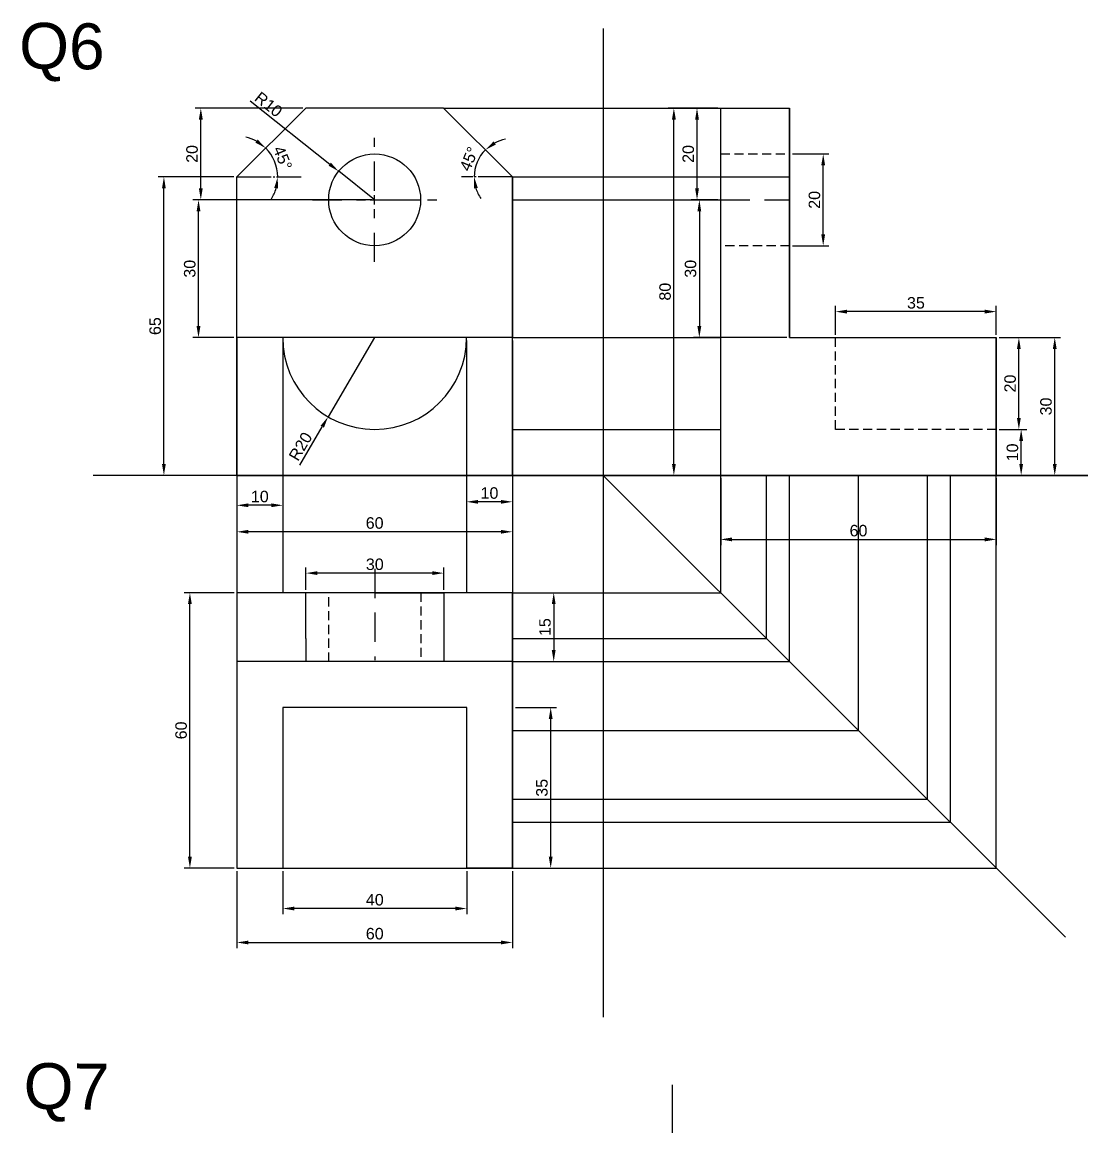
# Model space of a CAD drawing. Header units: millimetres. Extents: x 137 to 7220, y 7466 to 9893.
# Drawn here: x 1799.6 to 2031.6, y 8459.1 to 8699.7 of the extents above; entities that cross this region are included whole.
import ezdxf

# ---------------------------------------------------------------- set-up
doc = ezdxf.new("R2010")
doc.units = ezdxf.units.MM
doc.header["$PDMODE"] = 35
doc.header["$PDSIZE"] = 3
for name, pattern in [('DASHED2', [9.525, 6.35, -3.175]), ('JIS_02_2.0', [3, 2, -1]), ('JIS_08_15', [17.25, 15, -0.75, 0.75, -0.75])]:
    doc.linetypes.add(name, pattern=pattern)
for name, color, linetype in [('Center Line', 3, 'DASHED2'), ('Dimensions', 1, 'Continuous'), ('Hidden Line', 50, 'JIS_02_2.0'), ('Projection', 140, 'Continuous'), ('Reference', 4, 'JIS_08_15'), ('Text', 7, 'Continuous')]:
    doc.layers.add(name, color=color, linetype=linetype)
doc.layers.add('Object', color=7, linetype='Continuous', lineweight=30)
doc.styles.get("Standard").update_dxf_attribs({"font": 'arial.ttf'})
doc.dimstyles.new('ISO-25', dxfattribs={"dimtxt": 2.5, "dimasz": 2.5, "dimexe": 1.25, "dimexo": 0.625, "dimtad": 1, "dimdec": 0, "dimtxsty": 'Standard', "dimcen": 2.5, "dimadec": 0, "dimazin": 0, "dimtfac": 1, "dimtdec": 0, "dimtmove": 0, "dimatfit": 3, "dimfxl": 1, "dimarcsym": 0})

# ---------------------------------------------------------------- blocks, each defined once
blk = doc.blocks.new('*D571')
at = {"layer": 'Defpoints', "color": 0, "transparency": 16777216}
for p in [(1868.47, 8667.17), (1876.3, 8660.95)]:
    blk.add_point(p, dxfattribs=at)
at = {"layer": 'Dimensions', "color": 0, "lineweight": -2, "transparency": 16777216}
for p, q in [((1849.19, 8682.49), (1866.52, 8668.73)), ((1876.3, 8660.95), (1868.47, 8667.17))]:
    blk.add_line(p, q, dxfattribs=at)
at = {"layer": 'Dimensions', "color": 0, "transparency": 16777216}
blk.add_solid([(1866.77, 8669.05), (1866.26, 8668.4), (1868.47, 8667.17)], dxfattribs=at)
at = {"layer": 'Dimensions', "color": 0, "transparency": 16777216, "insert": (1853.2, 8681.73), "char_height": 2.5, "attachment_point": 5, "rotation": 321.5345}
blk.add_mtext('R10', dxfattribs=at)
blk = doc.blocks.new('*D572')
at = {"layer": 'Defpoints', "color": 0, "transparency": 16777216}
for p in [(1876.3, 8630.95), (1866.17, 8613.71)]:
    blk.add_point(p, dxfattribs=at)
at = {"layer": 'Dimensions', "color": 0, "lineweight": -2, "transparency": 16777216}
for p, q in [((1876.3, 8630.95), (1866.17, 8613.71)), ((1859.98, 8603.18), (1864.9, 8611.55))]:
    blk.add_line(p, q, dxfattribs=at)
at = {"layer": 'Dimensions', "color": 0, "transparency": 16777216}
blk.add_solid([(1864.54, 8611.76), (1865.26, 8611.34), (1866.17, 8613.71)], dxfattribs=at)
at = {"layer": 'Dimensions', "color": 0, "transparency": 16777216, "insert": (1860.17, 8607.25), "char_height": 2.5, "attachment_point": 5, "rotation": 59.5552}
blk.add_mtext('R20', dxfattribs=at)
blk = doc.blocks.new('*D573')
at = {"layer": 'Defpoints', "color": 0, "transparency": 16777216}
for p in [(1830.43, 8665.95), (1846.3, 8665.95), (1846.3, 8600.95)]:
    blk.add_point(p, dxfattribs=at)
at = {"layer": 'Dimensions', "color": 0, "lineweight": -2, "transparency": 16777216}
for p, q in [((1845.68, 8665.95), (1829.18, 8665.95)), ((1830.43, 8603.45), (1830.43, 8663.45)), ((1845.68, 8600.95), (1829.18, 8600.95))]:
    blk.add_line(p, q, dxfattribs=at)
at = {"layer": 'Dimensions', "color": 0, "transparency": 16777216}
for points in [[(1830.01, 8663.45), (1830.84, 8663.45), (1830.43, 8665.95)], [(1830.01, 8603.45), (1830.84, 8603.45), (1830.43, 8600.95)]]:
    blk.add_solid(points, dxfattribs=at)
at = {"layer": 'Dimensions', "color": 0, "transparency": 16777216, "insert": (1828.53, 8633.45), "char_height": 2.5, "attachment_point": 5, "rotation": 90}
blk.add_mtext('65', dxfattribs=at)
blk = doc.blocks.new('*D574')
at = {"layer": 'Defpoints', "color": 0, "transparency": 16777216}
for p in [(1837.96, 8660.95), (1876.3, 8660.95), (1846.3, 8630.95)]:
    blk.add_point(p, dxfattribs=at)
at = {"layer": 'Dimensions', "color": 0, "lineweight": -2, "transparency": 16777216}
for p, q in [((1875.68, 8660.95), (1836.71, 8660.95)), ((1837.96, 8633.45), (1837.96, 8658.45)), ((1845.68, 8630.95), (1836.71, 8630.95))]:
    blk.add_line(p, q, dxfattribs=at)
at = {"layer": 'Dimensions', "color": 0, "transparency": 16777216}
for points in [[(1837.54, 8658.45), (1838.38, 8658.45), (1837.96, 8660.95)], [(1837.54, 8633.45), (1838.38, 8633.45), (1837.96, 8630.95)]]:
    blk.add_solid(points, dxfattribs=at)
at = {"layer": 'Dimensions', "color": 0, "transparency": 16777216, "insert": (1836.06, 8645.95), "char_height": 2.5, "attachment_point": 5, "rotation": 90}
blk.add_mtext('30', dxfattribs=at)
blk = doc.blocks.new('*D575')
at = {"layer": 'Defpoints', "color": 0, "transparency": 16777216}
for p in [(1838.46, 8680.95), (1861.3, 8680.95), (1846.3, 8660.95)]:
    blk.add_point(p, dxfattribs=at)
at = {"layer": 'Dimensions', "color": 0, "lineweight": -2, "transparency": 16777216}
for p, q in [((1860.68, 8680.95), (1837.21, 8680.95)), ((1838.46, 8663.45), (1838.46, 8678.45)), ((1845.68, 8660.95), (1837.21, 8660.95))]:
    blk.add_line(p, q, dxfattribs=at)
at = {"layer": 'Dimensions', "color": 0, "transparency": 16777216}
for points in [[(1838.04, 8678.45), (1838.88, 8678.45), (1838.46, 8680.95)], [(1838.04, 8663.45), (1838.88, 8663.45), (1838.46, 8660.95)]]:
    blk.add_solid(points, dxfattribs=at)
at = {"layer": 'Dimensions', "color": 0, "transparency": 16777216, "insert": (1836.56, 8670.95), "char_height": 2.5, "attachment_point": 5, "rotation": 90}
blk.add_mtext('20', dxfattribs=at)
blk = doc.blocks.new('*D576')
at = {"layer": 'Defpoints', "color": 0, "transparency": 16777216}
for p in [(1846.3, 8600.95), (1906.3, 8600.95), (1846.3, 8588.66)]:
    blk.add_point(p, dxfattribs=at)
at = {"layer": 'Dimensions', "color": 0, "lineweight": -2, "transparency": 16777216}
for p, q in [((1846.3, 8600.33), (1846.3, 8587.41)), ((1906.3, 8600.33), (1906.3, 8587.41)), ((1903.8, 8588.66), (1848.8, 8588.66))]:
    blk.add_line(p, q, dxfattribs=at)
at = {"layer": 'Dimensions', "color": 0, "transparency": 16777216}
for points in [[(1848.8, 8589.08), (1848.8, 8588.25), (1846.3, 8588.66)], [(1903.8, 8589.08), (1903.8, 8588.25), (1906.3, 8588.66)]]:
    blk.add_solid(points, dxfattribs=at)
at = {"layer": 'Dimensions', "color": 0, "transparency": 16777216, "insert": (1876.3, 8590.56), "char_height": 2.5, "attachment_point": 5}
blk.add_mtext('60', dxfattribs=at)
blk = doc.blocks.new('*D577')
at = {"layer": 'Defpoints', "color": 0, "transparency": 16777216}
for p in [(1896.3, 8630.95), (1906.3, 8630.95), (1896.3, 8595.19)]:
    blk.add_point(p, dxfattribs=at)
at = {"layer": 'Dimensions', "color": 0, "lineweight": -2, "transparency": 16777216}
for p, q in [((1896.3, 8630.33), (1896.3, 8593.94)), ((1906.3, 8630.33), (1906.3, 8593.94)), ((1903.8, 8595.19), (1898.8, 8595.19))]:
    blk.add_line(p, q, dxfattribs=at)
at = {"layer": 'Dimensions', "color": 0, "transparency": 16777216}
for points in [[(1898.8, 8595.6), (1898.8, 8594.77), (1896.3, 8595.19)], [(1903.8, 8595.6), (1903.8, 8594.77), (1906.3, 8595.19)]]:
    blk.add_solid(points, dxfattribs=at)
at = {"layer": 'Dimensions', "color": 0, "transparency": 16777216, "insert": (1901.3, 8597.09), "char_height": 2.5, "attachment_point": 5}
blk.add_mtext('10', dxfattribs=at)
blk = doc.blocks.new('*D578')
at = {"layer": 'Defpoints', "color": 0, "transparency": 16777216}
for p in [(1846.3, 8630.95), (1856.3, 8630.95), (1846.3, 8594.43)]:
    blk.add_point(p, dxfattribs=at)
at = {"layer": 'Dimensions', "color": 0, "lineweight": -2, "transparency": 16777216}
for p, q in [((1846.3, 8630.33), (1846.3, 8593.18)), ((1856.3, 8630.33), (1856.3, 8593.18)), ((1853.8, 8594.43), (1848.8, 8594.43))]:
    blk.add_line(p, q, dxfattribs=at)
at = {"layer": 'Dimensions', "color": 0, "transparency": 16777216}
for points in [[(1848.8, 8594.85), (1848.8, 8594.02), (1846.3, 8594.43)], [(1853.8, 8594.85), (1853.8, 8594.02), (1856.3, 8594.43)]]:
    blk.add_solid(points, dxfattribs=at)
at = {"layer": 'Dimensions', "color": 0, "transparency": 16777216, "insert": (1851.3, 8596.33), "char_height": 2.5, "attachment_point": 5}
blk.add_mtext('10', dxfattribs=at)
blk = doc.blocks.new('*D579')
at = {"layer": 'Defpoints', "color": 0, "transparency": 16777216}
for p in [(1861.3, 8680.95), (1854.9, 8668.25), (1846.3, 8665.95), (1846.3, 8665.95), (1860.3, 8665.95)]:
    blk.add_point(p, dxfattribs=at)
at = {"layer": 'Dimensions', "color": 0, "lineweight": -2, "transparency": 16777216}
for start, end in [(61.1536, 77.3073), (0, 45), (327.6927, 343.8464)]:
    blk.add_arc((1846.3, 8665.95), 8.9, start, end, dxfattribs=at)
at = {"layer": 'Dimensions', "color": 0, "transparency": 16777216}
for points in [[(1850.84, 8674.08), (1850.34, 8673.41), (1852.59, 8672.24)], [(1854.44, 8663.53), (1855.26, 8663.42), (1855.2, 8665.95)]]:
    blk.add_solid(points, dxfattribs=at)
at = {"layer": 'Dimensions', "color": 0, "transparency": 16777216, "insert": (1856.27, 8670.08), "char_height": 2.5, "attachment_point": 5, "rotation": 292.5}
blk.add_mtext('45°', dxfattribs=at)
blk = doc.blocks.new('*D580')
at = {"layer": 'Defpoints', "color": 0, "transparency": 16777216}
for p in [(1891.3, 8680.95), (1899.08, 8670.12), (1895.2, 8665.95), (1906.3, 8665.95), (1906.3, 8665.95)]:
    blk.add_point(p, dxfattribs=at)
at = {"layer": 'Dimensions', "color": 0, "lineweight": -2, "transparency": 16777216}
for start, end in [(135, 180), (100.5153, 117.7576), (197.2424, 214.4847)]:
    blk.add_arc((1906.3, 8665.95), 8.34, start, end, dxfattribs=at)
at = {"layer": 'Dimensions', "color": 0, "transparency": 16777216}
for points in [[(1902.67, 8673), (1902.17, 8673.67), (1900.41, 8671.85)], [(1897.93, 8663.42), (1898.75, 8663.54), (1897.96, 8665.95)]]:
    blk.add_solid(points, dxfattribs=at)
at = {"layer": 'Dimensions', "color": 0, "transparency": 16777216, "insert": (1896.85, 8669.87), "char_height": 2.5, "attachment_point": 5, "rotation": 67.5}
blk.add_mtext('45°', dxfattribs=at)
blk = doc.blocks.new('*D581')
at = {"layer": 'Defpoints', "color": 0, "transparency": 16777216}
for p in [(1941.43, 8680.95), (1951.62, 8680.95), (1951.62, 8600.95)]:
    blk.add_point(p, dxfattribs=at)
at = {"layer": 'Dimensions', "color": 0, "lineweight": -2, "transparency": 16777216}
for p, q in [((1950.99, 8680.95), (1940.18, 8680.95)), ((1941.43, 8603.45), (1941.43, 8678.45)), ((1950.99, 8600.95), (1940.18, 8600.95))]:
    blk.add_line(p, q, dxfattribs=at)
at = {"layer": 'Dimensions', "color": 0, "transparency": 16777216}
for points in [[(1941.02, 8678.45), (1941.85, 8678.45), (1941.43, 8680.95)], [(1941.02, 8603.45), (1941.85, 8603.45), (1941.43, 8600.95)]]:
    blk.add_solid(points, dxfattribs=at)
at = {"layer": 'Dimensions', "color": 0, "transparency": 16777216, "insert": (1939.53, 8640.95), "char_height": 2.5, "attachment_point": 5, "rotation": 90}
blk.add_mtext('80', dxfattribs=at)
blk = doc.blocks.new('*D582')
at = {"layer": 'Defpoints', "color": 0, "transparency": 16777216}
for p in [(1951.62, 8600.95), (2011.62, 8600.95), (2011.62, 8587)]:
    blk.add_point(p, dxfattribs=at)
at = {"layer": 'Dimensions', "color": 0, "lineweight": -2, "transparency": 16777216}
for p, q in [((1951.62, 8600.33), (1951.62, 8585.75)), ((2011.62, 8600.33), (2011.62, 8585.75)), ((1954.12, 8587), (2009.12, 8587))]:
    blk.add_line(p, q, dxfattribs=at)
at = {"layer": 'Dimensions', "color": 0, "transparency": 16777216}
for points in [[(1954.12, 8587.42), (1954.12, 8586.58), (1951.62, 8587)], [(2009.12, 8587.42), (2009.12, 8586.58), (2011.62, 8587)]]:
    blk.add_solid(points, dxfattribs=at)
at = {"layer": 'Dimensions', "color": 0, "transparency": 16777216, "insert": (1981.62, 8588.9), "char_height": 2.5, "attachment_point": 5}
blk.add_mtext('60', dxfattribs=at)
blk = doc.blocks.new('*D583')
at = {"layer": 'Defpoints', "color": 0, "transparency": 16777216}
for p in [(2011.62, 8630.95), (2024.34, 8630.95), (2011.62, 8600.95)]:
    blk.add_point(p, dxfattribs=at)
at = {"layer": 'Dimensions', "color": 0, "lineweight": -2, "transparency": 16777216}
for p, q in [((2012.24, 8630.95), (2025.59, 8630.95)), ((2024.34, 8603.45), (2024.34, 8628.45)), ((2012.24, 8600.95), (2025.59, 8600.95))]:
    blk.add_line(p, q, dxfattribs=at)
at = {"layer": 'Dimensions', "color": 0, "transparency": 16777216}
for points in [[(2023.92, 8628.45), (2024.76, 8628.45), (2024.34, 8630.95)], [(2023.92, 8603.45), (2024.76, 8603.45), (2024.34, 8600.95)]]:
    blk.add_solid(points, dxfattribs=at)
at = {"layer": 'Dimensions', "color": 0, "transparency": 16777216, "insert": (2022.44, 8615.95), "char_height": 2.5, "attachment_point": 5, "rotation": 90}
blk.add_mtext('30', dxfattribs=at)
blk = doc.blocks.new('*D584')
at = {"layer": 'Defpoints', "color": 0, "transparency": 16777216}
for p in [(2011.62, 8610.95), (2017.03, 8610.95), (2011.62, 8600.95)]:
    blk.add_point(p, dxfattribs=at)
at = {"layer": 'Dimensions', "color": 0, "lineweight": -2, "transparency": 16777216}
for p, q in [((2012.24, 8610.95), (2018.28, 8610.95)), ((2017.03, 8603.45), (2017.03, 8608.45)), ((2012.24, 8600.95), (2018.28, 8600.95))]:
    blk.add_line(p, q, dxfattribs=at)
at = {"layer": 'Dimensions', "color": 0, "transparency": 16777216}
for points in [[(2016.61, 8608.45), (2017.45, 8608.45), (2017.03, 8610.95)], [(2016.61, 8603.45), (2017.45, 8603.45), (2017.03, 8600.95)]]:
    blk.add_solid(points, dxfattribs=at)
at = {"layer": 'Dimensions', "color": 0, "transparency": 16777216, "insert": (2015.13, 8605.95), "char_height": 2.5, "attachment_point": 5, "rotation": 90}
blk.add_mtext('10', dxfattribs=at)
blk = doc.blocks.new('*D422')
at = {"layer": 'Defpoints', "color": 0, "transparency": 16777216}
for p in [(2011.62, 8630.95), (2016.53, 8630.95), (2011.62, 8610.95)]:
    blk.add_point(p, dxfattribs=at)
at = {"layer": 'Dimensions', "color": 0, "lineweight": -2, "transparency": 16777216}
for p, q in [((2012.24, 8630.95), (2017.78, 8630.95)), ((2016.53, 8613.45), (2016.53, 8628.45)), ((2012.24, 8610.95), (2017.78, 8610.95))]:
    blk.add_line(p, q, dxfattribs=at)
at = {"layer": 'Dimensions', "color": 0, "transparency": 16777216}
for points in [[(2016.11, 8628.45), (2016.94, 8628.45), (2016.53, 8630.95)], [(2016.11, 8613.45), (2016.94, 8613.45), (2016.53, 8610.95)]]:
    blk.add_solid(points, dxfattribs=at)
at = {"layer": 'Dimensions', "color": 0, "transparency": 16777216, "insert": (2014.63, 8620.95), "char_height": 2.5, "attachment_point": 5, "rotation": 90}
blk.add_mtext('20', dxfattribs=at)
blk = doc.blocks.new('*D585')
at = {"layer": 'Defpoints', "color": 0, "transparency": 16777216}
for p in [(1976.62, 8636.61), (1976.62, 8630.95), (2011.62, 8630.95)]:
    blk.add_point(p, dxfattribs=at)
at = {"layer": 'Dimensions', "color": 0, "lineweight": -2, "transparency": 16777216}
for p, q in [((1976.62, 8631.58), (1976.62, 8637.86)), ((2009.12, 8636.61), (1979.12, 8636.61)), ((2011.62, 8631.58), (2011.62, 8637.86))]:
    blk.add_line(p, q, dxfattribs=at)
at = {"layer": 'Dimensions', "color": 0, "transparency": 16777216}
for points in [[(1979.12, 8637.03), (1979.12, 8636.19), (1976.62, 8636.61)], [(2009.12, 8637.03), (2009.12, 8636.19), (2011.62, 8636.61)]]:
    blk.add_solid(points, dxfattribs=at)
at = {"layer": 'Dimensions', "color": 0, "transparency": 16777216, "insert": (1994.12, 8638.51), "char_height": 2.5, "attachment_point": 5}
blk.add_mtext('35', dxfattribs=at)
blk = doc.blocks.new('*D586')
at = {"layer": 'Defpoints', "color": 0, "transparency": 16777216}
for p in [(1966.62, 8670.95), (1973.94, 8670.95), (1966.62, 8650.95)]:
    blk.add_point(p, dxfattribs=at)
at = {"layer": 'Dimensions', "color": 0, "lineweight": -2, "transparency": 16777216}
for p, q in [((1967.24, 8670.95), (1975.19, 8670.95)), ((1973.94, 8653.45), (1973.94, 8668.45)), ((1967.24, 8650.95), (1975.19, 8650.95))]:
    blk.add_line(p, q, dxfattribs=at)
at = {"layer": 'Dimensions', "color": 0, "transparency": 16777216}
for points in [[(1973.52, 8668.45), (1974.36, 8668.45), (1973.94, 8670.95)], [(1973.52, 8653.45), (1974.36, 8653.45), (1973.94, 8650.95)]]:
    blk.add_solid(points, dxfattribs=at)
at = {"layer": 'Dimensions', "color": 0, "transparency": 16777216, "insert": (1972.04, 8660.95), "char_height": 2.5, "attachment_point": 5, "rotation": 90}
blk.add_mtext('20', dxfattribs=at)
blk = doc.blocks.new('*D587')
at = {"layer": 'Defpoints', "color": 0, "transparency": 16777216}
for p in [(1946.47, 8680.95), (1951.62, 8680.95), (1951.62, 8660.95)]:
    blk.add_point(p, dxfattribs=at)
at = {"layer": 'Dimensions', "color": 0, "lineweight": -2, "transparency": 16777216}
for p, q in [((1950.99, 8680.95), (1945.22, 8680.95)), ((1946.47, 8663.45), (1946.47, 8678.45)), ((1950.99, 8660.95), (1945.22, 8660.95))]:
    blk.add_line(p, q, dxfattribs=at)
at = {"layer": 'Dimensions', "color": 0, "transparency": 16777216}
for points in [[(1946.06, 8678.45), (1946.89, 8678.45), (1946.47, 8680.95)], [(1946.06, 8663.45), (1946.89, 8663.45), (1946.47, 8660.95)]]:
    blk.add_solid(points, dxfattribs=at)
at = {"layer": 'Dimensions', "color": 0, "transparency": 16777216, "insert": (1944.57, 8670.95), "char_height": 2.5, "attachment_point": 5, "rotation": 90}
blk.add_mtext('20', dxfattribs=at)
blk = doc.blocks.new('*D588')
at = {"layer": 'Defpoints', "color": 0, "transparency": 16777216}
for p in [(1951.62, 8660.95), (1946.98, 8630.95), (1966.62, 8630.95)]:
    blk.add_point(p, dxfattribs=at)
at = {"layer": 'Dimensions', "color": 0, "lineweight": -2, "transparency": 16777216}
for p, q in [((1950.99, 8660.95), (1945.73, 8660.95)), ((1946.98, 8658.45), (1946.98, 8633.45)), ((1965.99, 8630.95), (1945.73, 8630.95))]:
    blk.add_line(p, q, dxfattribs=at)
at = {"layer": 'Dimensions', "color": 0, "transparency": 16777216}
for points in [[(1946.56, 8658.45), (1947.39, 8658.45), (1946.98, 8660.95)], [(1946.56, 8633.45), (1947.39, 8633.45), (1946.98, 8630.95)]]:
    blk.add_solid(points, dxfattribs=at)
at = {"layer": 'Dimensions', "color": 0, "transparency": 16777216, "insert": (1945.07, 8645.95), "char_height": 2.5, "attachment_point": 5, "rotation": 90}
blk.add_mtext('30', dxfattribs=at)
blk = doc.blocks.new('*U401')
at = {"layer": 'Center Line', "color": 0, "transparency": 16777216}
for p, q in [((0, 2), (0, 13.5)), ((-13.5, 0), (-2, 0)), ((2, 0), (13.5, 0)), ((0, -13.5), (0, -2))]:
    blk.add_line(p, q, dxfattribs=at)
at = {"layer": 'Center Line', "color": 0, "linetype": 'Continuous', "transparency": 16777216}
for p, q in [((-1, 0), (1, 0)), ((0, -1), (0, 1))]:
    blk.add_line(p, q, dxfattribs=at)
blk = doc.blocks.new('*D468')
at = {"layer": 'Defpoints', "color": 0, "transparency": 16777216}
for p in [(1846.33, 8515.4), (1906.3, 8515.4), (1906.3, 8499.22)]:
    blk.add_point(p, dxfattribs=at)
at = {"layer": 'Dimensions', "color": 0, "lineweight": -2, "transparency": 16777216}
for p, q in [((1846.33, 8514.77), (1846.33, 8497.97)), ((1906.3, 8514.77), (1906.3, 8497.97)), ((1848.83, 8499.22), (1903.8, 8499.22))]:
    blk.add_line(p, q, dxfattribs=at)
at = {"layer": 'Dimensions', "color": 0, "transparency": 16777216}
for points in [[(1848.83, 8499.63), (1848.83, 8498.8), (1846.33, 8499.22)], [(1903.8, 8499.63), (1903.8, 8498.8), (1906.3, 8499.22)]]:
    blk.add_solid(points, dxfattribs=at)
at = {"layer": 'Dimensions', "color": 0, "transparency": 16777216, "insert": (1876.32, 8501.12), "char_height": 2.5, "attachment_point": 5}
blk.add_mtext('60', dxfattribs=at)
blk = doc.blocks.new('*D469')
at = {"layer": 'Defpoints', "color": 0, "transparency": 16777216}
for p in [(1906.33, 8550.4), (1914.62, 8550.4), (1906.33, 8515.4)]:
    blk.add_point(p, dxfattribs=at)
at = {"layer": 'Dimensions', "color": 0, "lineweight": -2, "transparency": 16777216}
for p, q in [((1906.96, 8550.4), (1915.87, 8550.4)), ((1914.62, 8517.9), (1914.62, 8547.9)), ((1906.96, 8515.4), (1915.87, 8515.4))]:
    blk.add_line(p, q, dxfattribs=at)
at = {"layer": 'Dimensions', "color": 0, "transparency": 16777216}
for points in [[(1914.21, 8547.9), (1915.04, 8547.9), (1914.62, 8550.4)], [(1914.21, 8517.9), (1915.04, 8517.9), (1914.62, 8515.4)]]:
    blk.add_solid(points, dxfattribs=at)
at = {"layer": 'Dimensions', "color": 0, "transparency": 16777216, "insert": (1912.72, 8532.9), "char_height": 2.5, "attachment_point": 5, "rotation": 90}
blk.add_mtext('35', dxfattribs=at)
blk = doc.blocks.new('*D470')
at = {"layer": 'Defpoints', "color": 0, "transparency": 16777216}
for p in [(1836.09, 8575.4), (1846.33, 8575.4), (1846.33, 8515.4)]:
    blk.add_point(p, dxfattribs=at)
at = {"layer": 'Dimensions', "color": 0, "lineweight": -2, "transparency": 16777216}
for p, q in [((1845.71, 8575.4), (1834.84, 8575.4)), ((1836.09, 8517.9), (1836.09, 8572.9)), ((1845.71, 8515.4), (1834.84, 8515.4))]:
    blk.add_line(p, q, dxfattribs=at)
at = {"layer": 'Dimensions', "color": 0, "transparency": 16777216}
for points in [[(1835.67, 8572.9), (1836.5, 8572.9), (1836.09, 8575.4)], [(1835.67, 8517.9), (1836.5, 8517.9), (1836.09, 8515.4)]]:
    blk.add_solid(points, dxfattribs=at)
at = {"layer": 'Dimensions', "color": 0, "transparency": 16777216, "insert": (1834.18, 8545.4), "char_height": 2.5, "attachment_point": 5, "rotation": 90}
blk.add_mtext('60', dxfattribs=at)
blk = doc.blocks.new('*D471')
at = {"layer": 'Defpoints', "color": 0, "transparency": 16777216}
for p in [(1906.3, 8575.4), (1906.33, 8560.4), (1915.28, 8560.4)]:
    blk.add_point(p, dxfattribs=at)
at = {"layer": 'Dimensions', "color": 0, "lineweight": -2, "transparency": 16777216}
for p, q in [((1906.93, 8575.4), (1916.53, 8575.4)), ((1915.28, 8572.9), (1915.28, 8562.9)), ((1906.96, 8560.4), (1916.53, 8560.4))]:
    blk.add_line(p, q, dxfattribs=at)
at = {"layer": 'Dimensions', "color": 0, "transparency": 16777216}
for points in [[(1914.86, 8572.9), (1915.69, 8572.9), (1915.28, 8575.4)], [(1914.86, 8562.9), (1915.69, 8562.9), (1915.28, 8560.4)]]:
    blk.add_solid(points, dxfattribs=at)
at = {"layer": 'Dimensions', "color": 0, "transparency": 16777216, "insert": (1913.38, 8567.9), "char_height": 2.5, "attachment_point": 5, "rotation": 90}
blk.add_mtext('15', dxfattribs=at)
blk = doc.blocks.new('*D411')
at = {"layer": 'Defpoints', "color": 0, "transparency": 16777216}
for p in [(1856.33, 8515.4), (1896.33, 8515.4), (1856.33, 8506.61)]:
    blk.add_point(p, dxfattribs=at)
at = {"layer": 'Dimensions', "color": 0, "lineweight": -2, "transparency": 16777216}
for p, q in [((1856.33, 8514.77), (1856.33, 8505.36)), ((1896.33, 8514.77), (1896.33, 8505.36)), ((1893.83, 8506.61), (1858.83, 8506.61))]:
    blk.add_line(p, q, dxfattribs=at)
at = {"layer": 'Dimensions', "color": 0, "transparency": 16777216}
for points in [[(1858.83, 8507.03), (1858.83, 8506.19), (1856.33, 8506.61)], [(1893.83, 8507.03), (1893.83, 8506.19), (1896.33, 8506.61)]]:
    blk.add_solid(points, dxfattribs=at)
at = {"layer": 'Dimensions', "color": 0, "transparency": 16777216, "insert": (1876.33, 8508.51), "char_height": 2.5, "attachment_point": 5}
blk.add_mtext('40', dxfattribs=at)
blk = doc.blocks.new('*D472')
at = {"layer": 'Defpoints', "color": 0, "transparency": 16777216}
for p in [(1861.33, 8579.66), (1861.33, 8575.4), (1891.33, 8575.4)]:
    blk.add_point(p, dxfattribs=at)
at = {"layer": 'Dimensions', "color": 0, "lineweight": -2, "transparency": 16777216}
for p, q in [((1861.33, 8576.02), (1861.33, 8580.91)), ((1891.33, 8576.02), (1891.33, 8580.91)), ((1888.83, 8579.66), (1863.83, 8579.66))]:
    blk.add_line(p, q, dxfattribs=at)
at = {"layer": 'Dimensions', "color": 0, "transparency": 16777216}
for points in [[(1863.83, 8580.08), (1863.83, 8579.25), (1861.33, 8579.66)], [(1888.83, 8580.08), (1888.83, 8579.25), (1891.33, 8579.66)]]:
    blk.add_solid(points, dxfattribs=at)
at = {"layer": 'Dimensions', "color": 0, "transparency": 16777216, "insert": (1876.33, 8581.57), "char_height": 2.5, "attachment_point": 5}
blk.add_mtext('30', dxfattribs=at)

msp = doc.modelspace()

# ---------------------------------------------------------------- linework, layer by layer
at = {"layer": 'Center Line'}
for p, q in [((1951.619, 8660.951), (1966.619, 8660.951)), ((1976.619, 8630.951), (2011.619, 8630.951)), ((1876.334, 8580.584), (1876.334, 8560.677))]:
    msp.add_line(p, q, dxfattribs=at)
at = {"layer": 'Hidden Line'}
for p, q in [((1951.619, 8670.951), (1966.619, 8670.951)), ((1966.619, 8650.951), (1951.619, 8650.951)), ((1976.619, 8610.951), (1976.619, 8630.951)), ((2011.619, 8610.951), (1976.619, 8610.951)), ((1866.334, 8560.397), (1866.334, 8575.397)), ((1886.334, 8575.397), (1886.334, 8560.397))]:
    msp.add_line(p, q, dxfattribs=at)
at = {"layer": 'Object'}
for p, q in [((1926.065, 8698.275), (1926.065, 8482.973)), ((1846.302, 8665.951), (1861.302, 8680.951)), ((1891.302, 8680.951), (1861.302, 8680.951)), ((1906.302, 8665.951), (1891.302, 8680.951)), ((1951.619, 8600.951), (1951.619, 8680.951)), ((1951.619, 8680.951), (1966.619, 8680.951)), ((1966.619, 8680.951), (1966.619, 8630.951)), ((1846.302, 8600.951), (1846.302, 8665.951)), ((1906.302, 8665.951), (1906.302, 8630.951)), ((1906.302, 8660.951), (1906.302, 8665.951)), ((1951.619, 8665.951), (1966.619, 8665.951)), ((1906.302, 8630.951), (1906.302, 8660.951)), ((1856.302, 8630.951), (1846.302, 8630.951)), ((1846.302, 8630.951), (1846.302, 8600.951)), ((1896.302, 8630.951), (1856.302, 8630.951)), ((1906.302, 8630.951), (1896.302, 8630.951)), ((1906.302, 8600.951), (1906.302, 8630.951)), ((1966.619, 8630.951), (2011.619, 8630.951)), ((2011.619, 8630.951), (2011.619, 8600.951)), ((2031.553, 8600.951), (1815.038, 8600.951)), ((1846.302, 8600.951), (1906.302, 8600.951)), ((1906.302, 8600.951), (2031.553, 8600.951)), ((1926.065, 8600.951), (2026.657, 8500.359)), ((2011.619, 8600.951), (1951.619, 8600.951)), ((1906.334, 8575.397), (1846.334, 8575.397)), ((1846.334, 8575.397), (1846.334, 8515.397)), ((1861.334, 8565.397), (1861.334, 8575.397)), ((1876.334, 8575.397), (1891.334, 8575.397)), ((1891.334, 8575.397), (1891.334, 8565.397)), ((1906.334, 8515.397), (1906.334, 8575.397)), ((1906.334, 8575.397), (1906.334, 8560.397)), ((1861.334, 8565.397), (1861.334, 8560.397)), ((1891.334, 8565.397), (1891.334, 8560.397)), ((1906.334, 8560.397), (1846.334, 8560.397)), ((1896.334, 8550.397), (1856.334, 8550.397)), ((1856.334, 8550.397), (1856.334, 8515.397)), ((1896.334, 8515.397), (1896.334, 8550.397)), ((1906.334, 8515.397), (1906.334, 8550.397)), ((1846.334, 8515.397), (1906.334, 8515.397)), ((1906.334, 8515.397), (1896.334, 8515.397)), ((1941.026, 8468.238), (1941.026, 8318.786))]:
    msp.add_line(p, q, dxfattribs=at)
msp.add_circle((1876.302, 8660.951), 10, dxfattribs=at)
msp.add_arc((1876.302, 8630.951), 20, 180, 0, dxfattribs=at)
at = {"layer": 'Projection'}
for p, q in [((1891.302, 8680.951), (1966.619, 8680.951)), ((1951.619, 8575.397), (1951.619, 8680.951)), ((1966.619, 8630.951), (1966.619, 8680.951)), ((1906.302, 8665.951), (1966.619, 8665.951)), ((1876.302, 8660.951), (1886.302, 8660.951)), ((1906.302, 8660.951), (1951.619, 8660.951)), ((1906.302, 8630.951), (1951.619, 8630.951)), ((1966.619, 8630.951), (2011.619, 8630.951)), ((2011.619, 8515.397), (2011.619, 8630.951)), ((1906.302, 8610.951), (1951.619, 8610.951)), ((1846.302, 8600.951), (1846.302, 8515.397)), ((1856.302, 8600.951), (1856.302, 8575.397)), ((1896.302, 8600.951), (1896.302, 8575.397)), ((1906.302, 8600.951), (1906.302, 8515.397)), ((1961.619, 8565.397), (1961.619, 8600.951)), ((1966.619, 8560.397), (1966.619, 8600.951)), ((1981.619, 8545.397), (1981.619, 8600.951)), ((1996.619, 8530.397), (1996.619, 8600.951)), ((2001.619, 8525.397), (2001.619, 8600.951)), ((1906.302, 8575.397), (1951.619, 8575.397)), ((1906.302, 8565.397), (1961.619, 8565.397)), ((1906.302, 8560.397), (1966.619, 8560.397)), ((1906.302, 8545.397), (1981.619, 8545.397)), ((1906.302, 8530.397), (1996.619, 8530.397)), ((1906.302, 8525.397), (2001.619, 8525.397)), ((1906.302, 8515.397), (2011.619, 8515.397))]:
    msp.add_line(p, q, dxfattribs=at)
at = {"layer": 'Reference', "ltscale": 0.5}
for p, q in [((1846.302, 8665.951), (1860.304, 8665.951)), ((1906.302, 8665.951), (1895.202, 8665.951))]:
    msp.add_line(p, q, dxfattribs=at)

# ---------------------------------------------------------------- block references
at = {"layer": 'Center Line'}
msp.add_blockref('*U401', (1876.302, 8660.951), dxfattribs=at)

# ---------------------------------------------------------------- texts
at = {"layer": 'Text'}
for s, p in [('Q6', (1798.862, 8689.553)), ('Q7', (1799.843, 8462.991))]:
    msp.add_text(s, height=10, rotation=359.3708, dxfattribs=at).set_placement(p)

# ---------------------------------------------------------------- dimensions: what is measured, and where the dimension line sits
at = {"layer": 'Dimensions'}
dim = msp.add_radius_dim(center=(1876.302, 8660.951), mpoint=(1868.473, 8667.172), dimstyle='ISO-25', dxfattribs=at)
dim.commit()
dim.dimension.update_dxf_attribs({"geometry": '*D571', "text_midpoint": (1852.019, 8680.244), "dimtype": 164})
for base, p1, p2, picture, middle in [((1838.461, 8680.951), (1846.302, 8660.951), (1861.302, 8680.951), '*D575', (1836.559, 8670.951)), ((1941.433, 8680.951), (1951.619, 8600.951), (1951.619, 8680.951), '*D581', (1939.532, 8640.951)), ((1946.473, 8680.951), (1951.619, 8660.951), (1951.619, 8680.951), '*D587', (1944.571, 8670.951)), ((1973.94, 8670.951), (1966.619, 8650.951), (1966.619, 8670.951), '*D586', (1972.039, 8660.951)), ((1830.427, 8665.951), (1846.302, 8600.951), (1846.302, 8665.951), '*D573', (1828.525, 8633.451)), ((1837.959, 8660.951), (1846.302, 8630.951), (1876.302, 8660.951), '*D574', (1836.057, 8645.951)), ((1946.977, 8630.951), (1951.619, 8660.951), (1966.619, 8630.951), '*D588', (1945.075, 8645.951)), ((2024.339, 8630.951), (2011.619, 8600.951), (2011.619, 8630.951), '*D583', (2022.437, 8615.951)), ((2016.528, 8630.951), (2011.619, 8610.951), (2011.619, 8630.951), '*D422', (2014.626, 8620.951)), ((2017.032, 8610.951), (2011.619, 8600.951), (2011.619, 8610.951), '*D584', (2015.13, 8605.951)), ((1836.085, 8575.397), (1846.334, 8515.397), (1846.334, 8575.397), '*D470', (1834.184, 8545.397)), ((1915.277, 8560.397), (1906.302, 8575.397), (1906.334, 8560.397), '*D471', (1913.375, 8567.897)), ((1914.624, 8550.397), (1906.334, 8515.397), (1906.334, 8550.397), '*D469', (1912.722, 8532.897))]:
    dim = msp.add_linear_dim(base=base, p1=p1, p2=p2, angle=90, dimstyle='ISO-25', dxfattribs=at)
    dim.commit()
    dim.dimension.update_dxf_attribs({"geometry": picture, "text_midpoint": middle})
for base, line1, line2, picture, middle in [((1854.896, 8668.254), ((1846.302, 8665.951), (1861.302, 8680.951)), ((1846.302, 8665.951), (1860.304, 8665.951)), '*D579', (1856.274, 8670.082)), ((1899.081, 8670.121), ((1906.302, 8665.951), (1891.302, 8680.951)), ((1906.302, 8665.951), (1895.202, 8665.951)), '*D580', (1896.846, 8669.868))]:
    dim = msp.add_angular_dim_2l(base=base, line1=line1, line2=line2, dimstyle='ISO-25', dxfattribs=at)
    dim.commit()
    dim.dimension.update_dxf_attribs({"geometry": picture, "text_midpoint": middle})
for base, p1, p2, picture, middle in [((1976.619, 8636.612), (2011.619, 8630.951), (1976.619, 8630.951), '*D585', (1994.119, 8638.514)), ((1846.302, 8594.433), (1856.302, 8630.951), (1846.302, 8630.951), '*D578', (1851.302, 8596.334)), ((1896.302, 8595.186), (1906.302, 8630.951), (1896.302, 8630.951), '*D577', (1901.302, 8597.087)), ((1846.302, 8588.662), (1906.302, 8600.951), (1846.302, 8600.951), '*D576', (1876.302, 8590.564)), ((2011.619, 8587), (1951.619, 8600.951), (2011.619, 8600.951), '*D582', (1981.619, 8588.901)), ((1861.334, 8579.663), (1891.334, 8575.397), (1861.334, 8575.397), '*D472', (1876.334, 8581.565)), ((1906.302, 8499.217), (1846.334, 8515.397), (1906.302, 8515.397), '*D468', (1876.318, 8501.118)), ((1856.334, 8506.609), (1896.334, 8515.397), (1856.334, 8515.397), '*D411', (1876.334, 8508.51))]:
    dim = msp.add_linear_dim(base=base, p1=p1, p2=p2, dimstyle='ISO-25', dxfattribs=at)
    dim.commit()
    dim.dimension.update_dxf_attribs({"geometry": picture, "text_midpoint": middle})
dim = msp.add_radius_dim(center=(1876.302, 8630.951), mpoint=(1866.168, 8613.709), dimstyle='ISO-25', dxfattribs=at)
dim.commit()
dim.dimension.update_dxf_attribs({"geometry": '*D572', "text_midpoint": (1860.167, 8607.252)})

doc.saveas('drawing.dxf')
